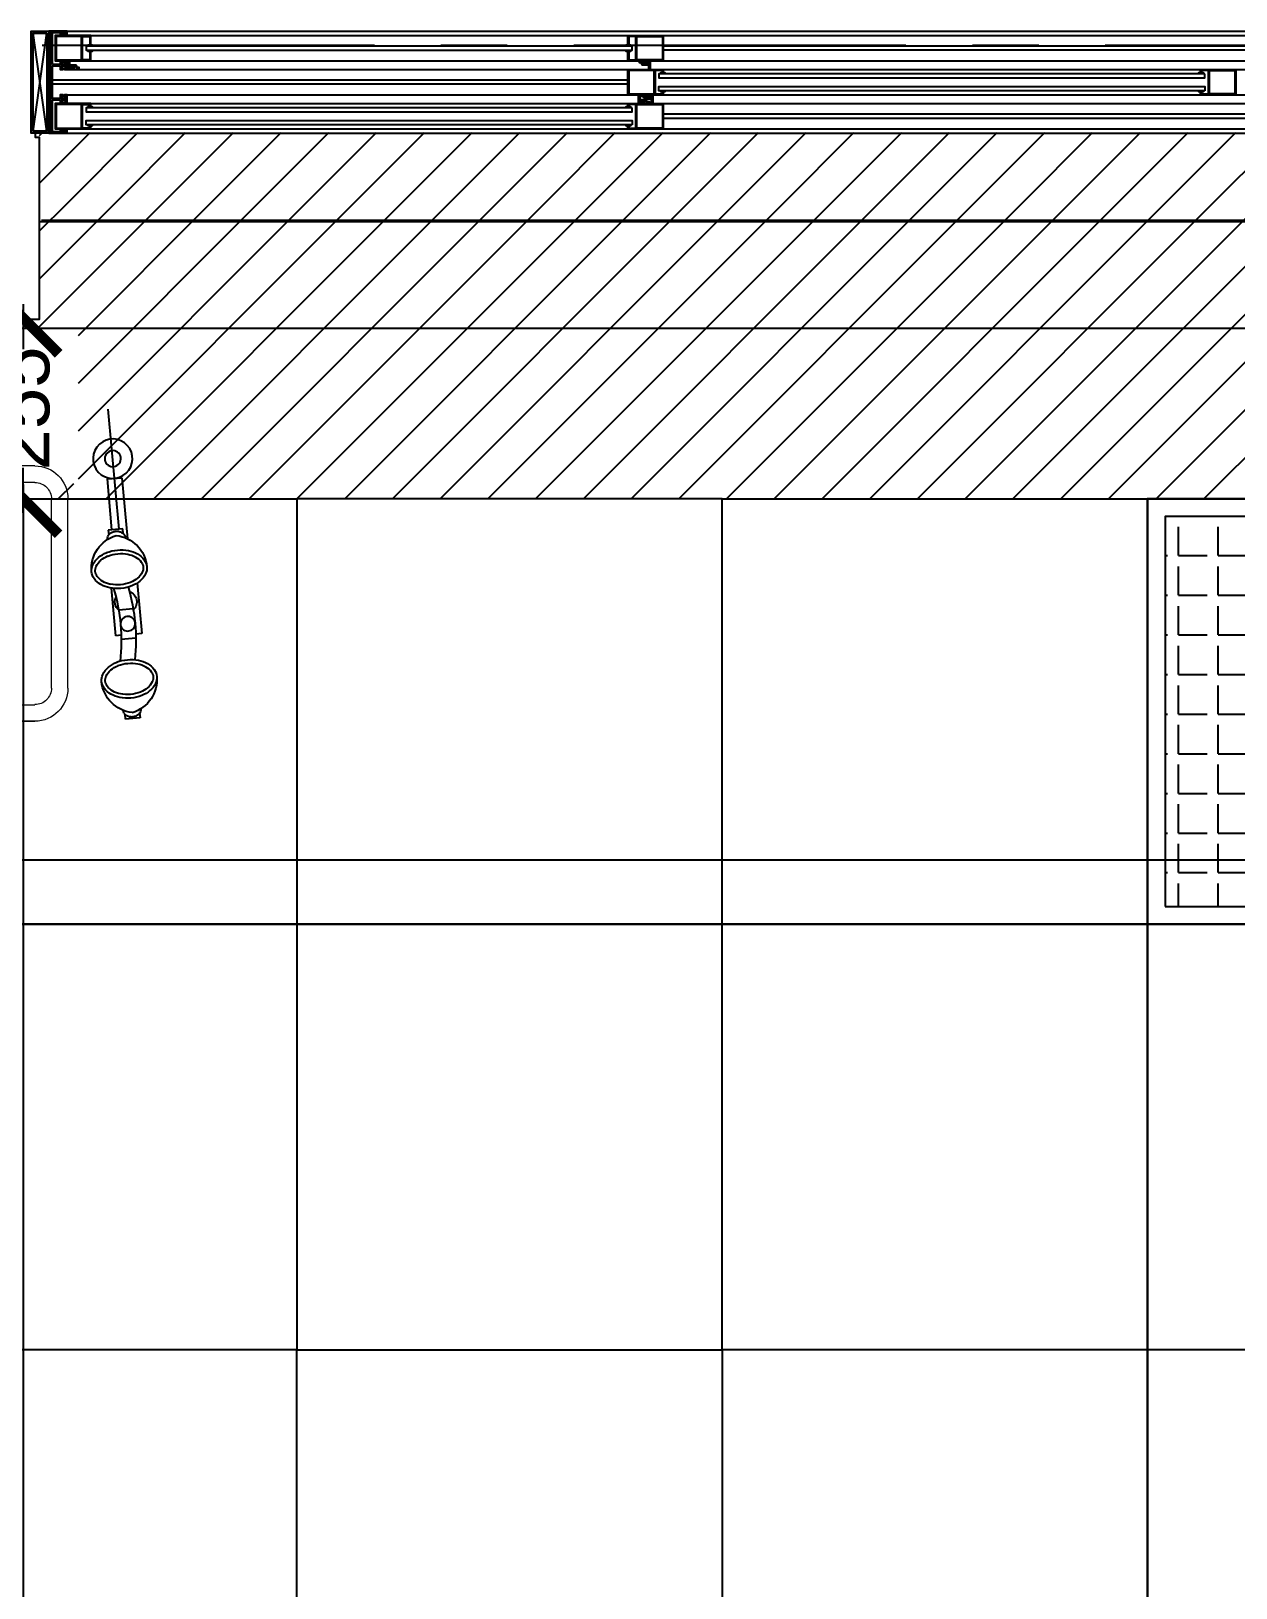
# Model space of a CAD drawing. Header units: millimetres. Extents: x -661525 to 498941, y 282148 to 1359693.
# Drawn here: x -344026 to -342326, y 451852 to 454047 of the extents above; entities that cross this region are included whole.
import ezdxf

# ---------------------------------------------------------------- set-up
doc = ezdxf.new("R2010")
doc.units = ezdxf.units.MM
doc.header["$LTSCALE"] = 2.5
doc.header["$PDMODE"] = 35
doc.header["$PDSIZE"] = 15
doc.linetypes.add('CENTER', pattern=[2, 1.25, -0.25, 0.25, -0.25])
doc.layers.get('0').update_dxf_attribs({"linetype": 'CONTINUOUS'})
doc.layers.get('DEFPOINTS').update_dxf_attribs({"linetype": 'CONTINUOUS'})
for name, color, linetype in [('A-ALU-SECTION', 11, 'CONTINUOUS'), ('A-ANNO-GRID', 5, 'CENTER'), ('A-ELEV', 8, 'CONTINUOUS'), ('A-ELEV-MEDM', 34, 'CONTINUOUS'), ('A-ELEV-THIN', 8, 'CONTINUOUS'), ('A-GLAZ', 5, 'CONTINUOUS'), ('A-WALL-JAMB', 11, 'CONTINUOUS'), ('A-WALL-PLAS', 8, 'CONTINUOUS'), ('CEILING', 11, 'CONTINUOUS'), ('I-FURN', 14, 'CONTINUOUS'), ('I-SECT', 3, 'CONTINUOUS')]:
    doc.layers.add(name, color=color, linetype=linetype)
for name, color, linetype, lineweight in [('DIM', 47, 'CONTINUOUS', 18), ('lab furniture', 34, 'CONTINUOUS', 18), ('Wall - Stone Hatch', 252, 'CONTINUOUS', 13)]:
    doc.layers.add(name, color=color, linetype=linetype, lineweight=lineweight)
doc.styles.add('ARIAL', font='arial.ttf')
doc.styles.add('COMPLEX', font='complex.shx', dxfattribs={"width": 0.8})
doc.dimstyles.new('TICK100', dxfattribs={"dimtxt": 250, "dimasz": 200, "dimexe": 150, "dimexo": 10, "dimgap": 50, "dimtad": 0, "dimdec": 0, "dimrnd": 5, "dimzin": 1, "dimdsep": 46, "dimtxsty": 'COMPLEX', "dimblk1": 'ARCHTICK', "dimblk2": 'ARCHTICK', "dimsah": 1, "dimcen": 0.09375, "dimdle": 150, "dimclrd": 11, "dimclre": 11, "dimclrt": 7, "dimadec": 0, "dimazin": 0, "dimtfac": 1, "dimtdec": 0, "dimtofl": 0, "dimtmove": 0, "dimatfit": 3, "dimldrblk": 'OPEN90', "dimfxl": 1, "dimtolj": 1, "dimtzin": 1, "dimarcsym": 0})

# ---------------------------------------------------------------- blocks, each defined once
blk = doc.blocks.new('LIGHTS')
at = {"layer": 'CEILING', "transparency": 33554687}
h = blk.add_hatch(dxfattribs=at)
h.set_pattern_fill('ANGLE', color=40, scale=8)
h.set_pattern_definition([(0, (-357159.19, 594292.36), (0, 55.88), [40.64, -15.24]), (90, (-357159.19, 594292.36), (-55.88, 3e-15), [40.64, -15.24])])
h.paths.add_polyline_path([(-357709.2, 594292.4), (-357159.2, 594292.4), (-357159.2, 594842.4), (-357709.2, 594842.4)])
at = {"layer": 'CEILING', "color": 40}
for points in [[(-357734.2, 594267.4), (-357134.2, 594267.4), (-357134.2, 594867.4), (-357734.2, 594867.4)], [(-357709.2, 594292.4), (-357159.2, 594292.4), (-357159.2, 594842.4), (-357709.2, 594842.4)]]:
    blk.add_lwpolyline(points, close=True, dxfattribs=at)
blk = doc.blocks.new('_ARCHTICK')
at = {"color": 0, "linetype": 'ByBlock', "const_width": 0.15}
blk.add_lwpolyline([(-0.5, -0.5), (0.5, 0.5)], dxfattribs=at)
blk = doc.blocks.new('*D174')
at = {"layer": 'CEILING', "color": 8, "lineweight": -2, "transparency": 16777216}
for p, q in [((-344036.8, 453407.3), (-344036.8, 448424.6)), ((-344036.8, 453387.3), (-344016.8, 453387.3)), ((-344036.8, 443167.3), (-344036.8, 448150)), ((-344096.5, 443187.3), (-344016.8, 443187.3))]:
    blk.add_line(p, q, dxfattribs=at)
at = {"layer": 'DEFPOINTS', "color": 0, "transparency": 16777216}
for p in [(-344036.8, 453387.3), (-344036.8, 453387.3), (-344096.5, 443187.3)]:
    blk.add_point(p, dxfattribs=at)
at = {"layer": 'CEILING', "color": 8, "lineweight": -2, "transparency": 16777216, "xscale": 100, "yscale": 100, "zscale": 100}
for p, rotation in [((-344036.8, 453387.3), 90), ((-344036.8, 443187.3), 270)]:
    blk.add_blockref('_ARCHTICK', p, dxfattribs=dict(at, rotation=rotation))
at = {"layer": 'CEILING', "color": 1, "transparency": 16777216, "insert": (-344036.8, 448287.3), "char_height": 75, "attachment_point": 5, "rotation": 90, "style": 'ARIAL'}
blk.add_mtext('\\A1;10200', dxfattribs=at)
blk = doc.blocks.new('*D301')
at = {"layer": 'CEILING', "color": 8, "lineweight": -2, "transparency": 16777216}
for p, q in [((-344036.8, 453641.8), (-344056.8, 453641.8)), ((-344036.8, 453661.8), (-344036.8, 453598.2)), ((-344036.8, 453367.3), (-344036.8, 453430.9)), ((-344036.8, 453387.3), (-344056.8, 453387.3))]:
    blk.add_line(p, q, dxfattribs=at)
at = {"layer": 'DEFPOINTS', "color": 0, "transparency": 16777216}
for p in [(-344036.8, 453641.8), (-344036.8, 453641.8), (-344036.8, 453387.3)]:
    blk.add_point(p, dxfattribs=at)
at = {"layer": 'CEILING', "color": 8, "lineweight": -2, "transparency": 16777216, "xscale": 100, "yscale": 100, "zscale": 100}
for p, rotation in [((-344036.8, 453641.8), 90), ((-344036.8, 453387.3), 270)]:
    blk.add_blockref('_ARCHTICK', p, dxfattribs=dict(at, rotation=rotation))
at = {"layer": 'CEILING', "color": 1, "transparency": 16777216, "insert": (-344036.8, 453514.6), "char_height": 75, "attachment_point": 5, "rotation": 90, "style": 'ARIAL'}
blk.add_mtext('\\A1;255', dxfattribs=at)

msp = doc.modelspace()

# ---------------------------------------------------------------- hatches: boundary and pattern name
at = {"layer": 'Wall - Stone Hatch'}
h = msp.add_hatch(dxfattribs=at)
h.set_pattern_fill('ANSI36', color=254, scale=0.8, angle=90, style=0)
h.set_pattern_definition([(135, (-1055891.537, -2766690.912), (-4.9391408666, 1.3470384182), [6.35, -1.27, 0, -1.27])])
h.paths.add_polyline_path([(-344000.6, 454046.8), (-344000.6, 453902.8), (-344025.6, 453902.8), (-344025.6, 454046.8)])
h.paths.add_polyline_path([(-344003.6, 454043.8), (-344003.6, 453905.8), (-344022.6, 453905.8), (-344022.6, 454043.8)], flags=16)

# ---------------------------------------------------------------- linework, layer by layer
at = {"color": 254, "linetype": 'ByBlock'}
for p, q in [((-343901.3, 453344.4), (-343916.7, 453513.6)), ((-343918.1, 453415.3), (-343897.6, 453417.1)), ((-343911.6, 453343.5), (-343918.1, 453415.3)), ((-343897.6, 453417.1), (-343889.8, 453331)), ((-343896.2, 453344.9), (-343916.7, 453343)), ((-343916.7, 453343), (-343916.1, 453336.3)), ((-343895.6, 453338.1), (-343896.2, 453344.9)), ((-343875.8, 453268.6), (-343869.3, 453197.4)), ((-343906.2, 453194.1), (-343912.4, 453261.3)), ((-343902.1, 453230.6), (-343881.6, 453232.5)), ((-343898.5, 453194.8), (-343906.2, 453194.1)), ((-343898.4, 453189.6), (-343877.9, 453191.5)), ((-343869.3, 453197.4), (-343878, 453196.6)), ((-343892.4, 453076.4), (-343893, 453083.2)), ((-343871.9, 453078.3), (-343892.4, 453076.4)), ((-343872.5, 453085.1), (-343871.9, 453078.3))]:
    msp.add_line(p, q, dxfattribs=at)
at = {"color": 254, "linetype": 'ByBlock', "extrusion": (0, 0, -1)}
for centre, major_axis, start_param, end_param in [((-343910.4, 453443.9), (-18.8, 20.5), 1.570795, 7.85398), ((-343910.4, 453443.9), (-7.65, 8.35), 1.570797298100033, 7.85398260527962), ((-343891.7, 453288.8), (-33, 36), 5.364691, 6.734164), ((-343907.2, 453330.1), (-7.34, 8.01), 5.824846, 6.239637), ((-343905.8, 453328.8), (-8.6, 9.38), 6.239653, 6.601973), ((-343904.9, 453326.6), (-10.2, 11.1), 0.318779, 0.651076), ((-343904.9, 453326.6), (-10.2, 11.1), 0.651088, 0.983385), ((-343911, 453287), (-33, 36), 0.851183, 2.220656), ((-343904.3, 453328.9), (-8.6, 9.38), 0.983373, 1.345693), ((-343903.2, 453330.4), (-7.34, 8.01), 1.345701, 1.760492), ((-343901.5, 453331.5), (-5.95, 6.49), 1.760489, 2.221877), ((-343898.7, 453259), (-38, 41.5), 0.371434, 0.65108), ((-343909.1, 453330.8), (-5.95, 6.49), 5.363466, 5.824853), ((-343898.7, 453259), (-38, 41.5), 0.651082, 0.930727), ((-343895.9, 453273.6), (-27.9, 30.5), 0.930728, 1.257292), ((-343921.2, 453286.1), (-12.9, 14.1), 5.363474, 5.902023), ((-343911.2, 453281.3), (-20.5, 22.3), 5.90202, 6.328058), ((-343921.2, 453286.1), (-9.5, 10.3), 5.363468, 5.902018), ((-343911.2, 453281.3), (-17, 18.5), 5.902018, 6.328055), ((-343904.1, 453272.9), (-27.9, 30.5), 0.044872, 0.371435), ((-343904.1, 453272.9), (-24.5, 26.7), 0.044871, 0.371435), ((-343898.7, 453259), (-34.5, 37.7), 0.371421, 0.651067), ((-343898.7, 453259), (-34.5, 37.7), 0.651074, 0.930719), ((-343895.9, 453273.6), (-24.5, 26.7), 0.930735, 1.257299), ((-343890.5, 453283.2), (-17, 18.5), 1.257289, 1.683326), ((-343890.5, 453283.2), (-20.5, 22.3), 1.25729, 1.683328), ((-343881.4, 453289.8), (-9.5, 10.3), 1.683327, 2.221877), ((-343881.4, 453289.8), (-9.5, 10.3), 2.221869, 2.760419), ((-343881.4, 453289.8), (-12.9, 14.1), 1.683329, 2.221879), ((-343881.4, 453289.8), (-12.9, 14.1), 2.221877, 2.760426), ((-343921.2, 453286.1), (-12.9, 14.1), 4.824921, 5.36347), ((-343912.2, 453292.7), (-20.5, 22.3), 4.398881, 4.824919), ((-343921.2, 453286.1), (-9.5, 10.3), 4.824918, 5.363468), ((-343912.2, 453292.7), (-17, 18.5), 4.398882, 4.82492), ((-343906.8, 453302.3), (-24.5, 26.7), 4.072311, 4.398875), ((-343904, 453317), (-34.5, 37.7), 3.513023, 3.792668), ((-343898.6, 453303.1), (-24.5, 26.7), 3.186464, 3.513028), ((-343898.6, 453303.1), (-27.9, 30.5), 3.186463, 3.513026), ((-343891.5, 453294.6), (-17, 18.5), 2.760427, 3.186465), ((-343891.5, 453294.6), (-20.5, 22.3), 2.760426, 3.186463), ((-343906.8, 453302.3), (-27.9, 30.5), 4.072319, 4.398882), ((-343904, 453317), (-38, 41.5), 3.792666, 4.072311), ((-343904, 453317), (-34.5, 37.7), 3.792678, 4.072324), ((-344158, 453186.6), (-175.4, 191.4), 2.022399, 2.421354), ((-343892, 453241.9), (-10.4, 11.4), 4.592533, 5.906518), ((-343904, 453317), (-38, 41.5), 3.513034, 3.792679), ((-344137.5, 453188.5), (-175.4, 191.4), 2.022399, 2.421354), ((-343892, 453241.9), (-10.4, 11.4), 1.07652, 3.120709), ((-343889.2, 453211.1), (-6.96, 7.59), 1.570797, 7.853982), ((-343884.6, 453104.4), (-38, 41.5), 0.371424, 0.65107), ((-343884.6, 453104.4), (-38, 41.5), 0.651072, 0.930718), ((-343881.8, 453119), (-27.9, 30.5), 0.930728, 1.257292), ((-343907.1, 453131.5), (-12.9, 14.1), 5.363471, 5.902021), ((-343897.1, 453126.7), (-20.5, 22.3), 5.902018, 6.328056), ((-343907.1, 453131.5), (-9.5, 10.3), 5.363476, 5.902026), ((-343897.1, 453126.7), (-17, 18.5), 5.90202, 6.328058), ((-343890, 453118.2), (-27.9, 30.5), 0.04487, 0.371433), ((-343890, 453118.2), (-24.5, 26.7), 0.044872, 0.371435), ((-343884.6, 453104.4), (-34.5, 37.7), 0.371438, 0.651084), ((-343884.6, 453104.4), (-34.5, 37.7), 0.651077, 0.930722), ((-343896.9, 453132.5), (-33, 36), 2.223098, 3.592571), ((-343881.8, 453119), (-24.5, 26.7), 0.930721, 1.257285), ((-343876.4, 453128.6), (-17, 18.5), 1.257288, 1.683326), ((-343876.4, 453128.6), (-20.5, 22.3), 1.257291, 1.683328), ((-343867.3, 453135.2), (-9.5, 10.3), 1.68333, 2.221879), ((-343867.3, 453135.2), (-12.9, 14.1), 1.683327, 2.221876), ((-343867.3, 453135.2), (-12.9, 14.1), 2.221874, 2.760423), ((-343877.6, 453134.3), (-33, 36), 3.992775, 5.362248), ((-343907.1, 453131.5), (-12.9, 14.1), 4.824916, 5.363465), ((-343898.1, 453138.1), (-20.5, 22.3), 4.398884, 4.824922), ((-343907.1, 453131.5), (-9.5, 10.3), 4.824925, 5.363474), ((-343898.1, 453138.1), (-17, 18.5), 4.398882, 4.82492), ((-343892.7, 453147.7), (-24.5, 26.7), 4.072321, 4.398885), ((-343884.5, 453148.5), (-24.5, 26.7), 3.186465, 3.513029), ((-343884.5, 453148.5), (-27.9, 30.5), 3.186465, 3.513028), ((-343877.4, 453140), (-17, 18.5), 2.760424, 3.186461), ((-343877.4, 453140), (-20.5, 22.3), 2.760425, 3.186463), ((-343867.3, 453135.2), (-9.5, 10.3), 2.221878, 2.760427), ((-343892.7, 453147.7), (-27.9, 30.5), 4.072318, 4.398882), ((-343889.9, 453162.4), (-38, 41.5), 3.792684, 4.072329), ((-343889.9, 453162.4), (-34.5, 37.7), 3.792678, 4.072324), ((-343889.9, 453162.4), (-34.5, 37.7), 3.513024, 3.79267), ((-343889.9, 453162.4), (-38, 41.5), 3.513035, 3.79268), ((-343887.1, 453089.8), (-5.95, 6.49), 4.90208, 5.363468), ((-343885.3, 453090.9), (-7.34, 8.01), 4.487289, 4.90208), ((-343884.3, 453092.4), (-8.6, 9.38), 4.124965, 4.487286), ((-343883.7, 453094.7), (-10.2, 11.1), 3.792683, 4.12498), ((-343883.7, 453094.7), (-10.2, 11.1), 3.460372, 3.792669), ((-343882.7, 453092.6), (-8.6, 9.38), 3.098054, 3.460374), ((-343881.4, 453091.2), (-7.34, 8.01), 2.683259, 3.09805), ((-343879.5, 453090.5), (-5.95, 6.49), 2.221883, 2.68327)]:
    msp.add_ellipse(centre, major_axis=major_axis, ratio=0.999997, start_param=start_param, end_param=end_param, dxfattribs=at)
at = {"layer": 'A-ALU-SECTION', "color": 254}
for points in [[(-343941.6, 454018.5), (-343943, 454018.5), (-343943, 454006.2), (-343953, 454006.2), (-343953, 454039.4), (-343943, 454039.4), (-343943, 454027.1), (-343941.6, 454027.1), (-343941.6, 454040.8), (-343991.6, 454040.8), (-343991.6, 454004.8), (-343972.8, 454004.8), (-343972.8, 453993.8), (-343969.6, 453993.8), (-343969.6, 453995.6), (-343971, 453995.6), (-343971, 453996.8), (-343966.6, 453996.8), (-343966.6, 453995.6), (-343967.6, 453995.6), (-343967.6, 453993.8), (-343964.8, 453993.8), (-343964.8, 453996.8), (-343963.2, 453996.8), (-343961.2, 453993.8), (-343957.9, 453993.8), (-343957.9, 453995.6), (-343960.2, 453995.6), (-343962.2, 453998.6), (-343971, 453998.6), (-343971, 454004.8), (-343941.6, 454004.8), (-343941.6, 454018.5)], [(-343954.4, 454039.4), (-343990.2, 454039.4), (-343990.2, 454006.2), (-343954.4, 454006.2), (-343954.4, 454039.4)], [(-343183.6, 454018.5), (-343182.2, 454018.5), (-343182.2, 454006.2), (-343172.2, 454006.2), (-343172.2, 454039.4), (-343182.2, 454039.4), (-343182.2, 454027.1), (-343183.6, 454027.1), (-343183.6, 454040.8), (-343133.6, 454040.8), (-343133.6, 454004.8), (-343183.6, 454004.8), (-343183.6, 454018.5)], [(-343170.8, 454039.4), (-343135, 454039.4), (-343135, 454006.2), (-343170.8, 454006.2), (-343170.8, 454039.4)], [(-343133.6, 453988.1), (-343135, 453988.1), (-343135, 453991.4), (-343145, 453991.4), (-343145, 453958.2), (-343135, 453958.2), (-343135, 453961.5), (-343133.6, 453961.5), (-343133.6, 453956.8), (-343166.9, 453956.8), (-343166.9, 453950.6), (-343158.1, 453950.6), (-343156.1, 453947.6), (-343153.8, 453947.6), (-343153.8, 453945.8), (-343157.1, 453945.8), (-343159.1, 453948.8), (-343160.7, 453948.8), (-343160.7, 453945.8), (-343163.5, 453945.8), (-343163.5, 453947.6), (-343162.5, 453947.6), (-343162.5, 453948.8), (-343166.9, 453948.8), (-343166.9, 453947.6), (-343165.5, 453947.6), (-343165.5, 453945.8), (-343168.7, 453945.8), (-343168.7, 453956.8), (-343183.6, 453956.8), (-343183.6, 453992.8), (-343154.2, 453992.8), (-343154.2, 453999), (-343163.1, 453999), (-343165.1, 454002), (-343167.3, 454002), (-343167.3, 454003.8), (-343164.1, 454003.8), (-343162.1, 454000.8), (-343160.4, 454000.8), (-343160.4, 454003.8), (-343157.6, 454003.8), (-343157.6, 454002), (-343158.6, 454002), (-343158.6, 454000.8), (-343154.2, 454000.8), (-343154.2, 454002), (-343155.6, 454002), (-343155.6, 454003.8), (-343152.4, 454003.8), (-343152.4, 453992.8), (-343133.6, 453992.8), (-343133.6, 453988.1)], [(-343146.4, 453991.4), (-343182.2, 453991.4), (-343182.2, 453958.2), (-343146.4, 453958.2), (-343146.4, 453991.4)], [(-342375.6, 453961.5), (-342374.2, 453961.5), (-342374.2, 453958.2), (-342364.2, 453958.2), (-342364.2, 453991.4), (-342374.2, 453991.4), (-342374.2, 453988.1), (-342375.6, 453988.1), (-342375.6, 453992.8), (-342325.6, 453992.8), (-342325.6, 453956.8), (-342375.6, 453956.8), (-342375.6, 453961.5)], [(-342362.8, 453991.4), (-342327, 453991.4), (-342327, 453958.2), (-342362.8, 453958.2), (-342362.8, 453991.4)], [(-343183.6, 453913.5), (-343182.2, 453913.5), (-343182.2, 453910.2), (-343172.2, 453910.2), (-343172.2, 453943.4), (-343182.2, 453943.4), (-343182.2, 453940.1), (-343183.6, 453940.1), (-343183.6, 453944.8), (-343150.4, 453944.8), (-343150.4, 453951), (-343159.2, 453951), (-343161.2, 453954), (-343163.5, 453954), (-343163.5, 453955.8), (-343160.2, 453955.8), (-343158.2, 453952.8), (-343156.6, 453952.8), (-343156.6, 453955.8), (-343153.8, 453955.8), (-343153.8, 453954), (-343154.8, 453954), (-343154.8, 453952.8), (-343150.4, 453952.8), (-343150.4, 453954), (-343151.8, 453954), (-343151.8, 453955.8), (-343148.6, 453955.8), (-343148.6, 453944.8), (-343133.6, 453944.8), (-343133.6, 453908.8), (-343183.6, 453908.8), (-343183.6, 453913.5)], [(-343941.6, 453913.5), (-343943, 453913.5), (-343943, 453910.2), (-343953, 453910.2), (-343953, 453943.4), (-343943, 453943.4), (-343943, 453940.1), (-343941.6, 453940.1), (-343941.6, 453944.8), (-343991.6, 453944.8), (-343991.6, 453908.8), (-343941.6, 453908.8), (-343941.6, 453913.5)], [(-343954.4, 453943.4), (-343990.2, 453943.4), (-343990.2, 453910.2), (-343954.4, 453910.2), (-343954.4, 453943.4)], [(-343170.8, 453943.4), (-343135, 453943.4), (-343135, 453910.2), (-343170.8, 453910.2), (-343170.8, 453943.4)]]:
    msp.add_lwpolyline(points, dxfattribs=at)
msp.add_lwpolyline([(-343177.4, 454025.8), (-343947.9, 454025.8), (-343947.9, 454019.8), (-343177.4, 454019.8)], close=True, dxfattribs=at)
at = {"layer": 'A-ANNO-GRID', "color": 252, "ltscale": 150}
msp.add_line((-399510, 454026.8), (-318617.7, 454026.8), dxfattribs=at)
at = {"layer": 'A-ELEV', "color": 254}
msp.add_lwpolyline([(-340645.6, 453777.8), (-344013.6, 453777.8)], dxfattribs=at)
at = {"layer": 'A-ELEV'}
msp.add_lwpolyline([(-340643, 453779.8), (-344011, 453779.8)], dxfattribs=at)
at = {"layer": 'A-ELEV-MEDM', "color": 254}
for centre, start, end in [((-343945, 454025.8), 359.7081, 180.2928), ((-343945, 454019.8), 179.7072, 0.2919), ((-343942.3, 454025.8), 359.1234, 180.8775), ((-343942.3, 454019.8), 179.1225, 0.8766), ((-343939.7, 454025.8), 359.1234, 180.8775), ((-343939.7, 454019.8), 179.1225, 0.8766), ((-343185.6, 454025.8), 359.1225, 180.8766), ((-343185.6, 454019.8), 179.1234, 0.8775), ((-343182.9, 454025.8), 359.1225, 180.8766), ((-343182.9, 454019.8), 179.1234, 0.8775), ((-343180.3, 454025.8), 359.7072, 180.2919), ((-343180.3, 454019.8), 179.7081, 0.2928), ((-343137, 453986.8), 359.7072, 180.2919), ((-343134.3, 453986.8), 359.1225, 180.8766), ((-343131.7, 453986.8), 359.1225, 180.8766), ((-342377.6, 453986.8), 359.1234, 180.8775), ((-342374.9, 453986.8), 359.1234, 180.8775), ((-342372.3, 453986.8), 359.7081, 180.2928), ((-343137, 453962.8), 179.7072, 0.2919), ((-343134.3, 453962.8), 179.1225, 0.8766), ((-343131.7, 453962.8), 179.1225, 0.8766), ((-342377.6, 453962.8), 179.1234, 0.8775), ((-342374.9, 453962.8), 179.1234, 0.8775), ((-342372.3, 453962.8), 179.7081, 0.2928), ((-343945, 453938.8), 359.7072, 180.2919), ((-343942.3, 453938.8), 359.1225, 180.8766), ((-343939.7, 453938.8), 359.1225, 180.8766), ((-343185.6, 453938.8), 359.1234, 180.8775), ((-343182.9, 453938.8), 359.1234, 180.8775), ((-343180.3, 453938.8), 359.7081, 180.2928), ((-343945, 453914.8), 179.7072, 0.2919), ((-343942.3, 453914.8), 179.1225, 0.8766), ((-343939.7, 453914.8), 179.1225, 0.8766), ((-343185.6, 453914.8), 179.1234, 0.8775), ((-343182.9, 453914.8), 179.1234, 0.8775), ((-343180.3, 453914.8), 179.7081, 0.2928)]:
    msp.add_arc(centre, 1.34, start, end, dxfattribs=at)
at = {"layer": 'A-ELEV-THIN', "color": 254}
for p, q in [((-344003.6, 453905.8), (-344022.6, 454043.8)), ((-344022.6, 453905.8), (-344003.6, 454043.8)), ((-343974.6, 454046.8), (-340676.6, 454046.8)), ((-343974.6, 454040.8), (-340709.6, 454040.8)), ((-341517.6, 454025.8), (-343133.6, 454025.8)), ((-341517.6, 454019.8), (-343133.6, 454019.8)), ((-343974.6, 454004.8), (-340676.6, 454004.8)), ((-343183.6, 453977.8), (-343995.6, 453977.8)), ((-343183.6, 453971.8), (-343995.6, 453971.8)), ((-343974.6, 453992.8), (-340676.6, 453992.8)), ((-343974.6, 453956.8), (-340676.6, 453956.8)), ((-343974.6, 453944.8), (-340676.6, 453944.8)), ((-341517.6, 453929.8), (-343133.6, 453929.8)), ((-343974.6, 453908.8), (-340676.6, 453908.8)), ((-341517.6, 453923.8), (-343133.6, 453923.8)), ((-343974.6, 453902.8), (-340676.6, 453902.8))]:
    msp.add_line(p, q, dxfattribs=at)
at = {"layer": 'A-GLAZ', "color": 254}
for points in [[(-342369.4, 453986.8), (-343139.9, 453986.8), (-343139.9, 453980.8), (-342369.4, 453980.8)], [(-342369.4, 453962.8), (-343139.9, 453962.8), (-343139.9, 453968.8), (-342369.4, 453968.8)], [(-343177.4, 453938.8), (-343947.9, 453938.8), (-343947.9, 453932.8), (-343177.4, 453932.8)], [(-343177.4, 453914.8), (-343947.9, 453914.8), (-343947.9, 453920.8), (-343177.4, 453920.8)]]:
    msp.add_lwpolyline(points, close=True, dxfattribs=at)
at = {"layer": 'A-WALL-JAMB', "color": 254}
msp.add_lwpolyline([(-344000.6, 454046.8), (-344000.6, 453902.8), (-344025.6, 453902.8), (-344025.6, 454046.8), (-344000.6, 454046.8)], dxfattribs=at)
msp.add_lwpolyline([(-344003.6, 454043.8), (-344003.6, 453905.8), (-344022.6, 453905.8), (-344022.6, 454043.8)], close=True, dxfattribs=at)
at = {"layer": 'A-WALL-PLAS', "color": 254}
msp.add_lwpolyline([(-344631.6, 453902.8), (-344631.6, 453896.8), (-344637.6, 453896.8), (-344637.6, 453640.8), (-344013.6, 453640.8), (-344013.6, 453896.8), (-344019.6, 453896.8), (-344019.6, 453902.8)], dxfattribs=at)
at = {"layer": 'CEILING', "color": 254, "transparency": 33554607}
for p, q in [((-344013.6, 453899.8), (-344009.6, 453903.8)), ((-344013.6, 453832.4), (-343942.3, 453903.8)), ((-343975.9, 453802.8), (-343874.9, 453903.8)), ((-343908.6, 453802.8), (-343807.6, 453903.8)), ((-343841.2, 453802.8), (-343740.2, 453903.8)), ((-343773.9, 453802.8), (-343672.8, 453903.8)), ((-343706.5, 453802.8), (-343605.5, 453903.8)), ((-343639.2, 453802.8), (-343538.1, 453903.8)), ((-343571.8, 453802.8), (-343470.8, 453903.8)), ((-343504.5, 453802.8), (-343403.4, 453903.8)), ((-343437.1, 453802.8), (-343336.1, 453903.8)), ((-343369.8, 453802.8), (-343268.7, 453903.8)), ((-343302.4, 453802.8), (-343201.4, 453903.8)), ((-343235, 453802.8), (-343134, 453903.8)), ((-343167.7, 453802.8), (-343066.7, 453903.8)), ((-343100.3, 453802.8), (-342999.3, 453903.8)), ((-343033, 453802.8), (-342932, 453903.8)), ((-342965.6, 453802.8), (-342864.6, 453903.8)), ((-342898.3, 453802.8), (-342797.3, 453903.8)), ((-342830.9, 453802.8), (-342729.9, 453903.8)), ((-342763.6, 453802.8), (-342662.6, 453903.8)), ((-342696.2, 453802.8), (-342595.2, 453903.8)), ((-342628.9, 453802.8), (-342527.9, 453903.8)), ((-342561.5, 453802.8), (-342460.5, 453903.8)), ((-342494.2, 453802.8), (-342393.2, 453903.8)), ((-342426.8, 453802.8), (-342325.8, 453903.8)), ((-342359.5, 453802.8), (-342258.5, 453903.8)), ((-344022.7, 453621.3), (-343841.2, 453802.8)), ((-344013.6, 453765.1), (-343975.9, 453802.8)), ((-344013.6, 453697.7), (-343908.6, 453802.8)), ((-343959, 453617.7), (-343773.9, 453802.8)), ((-343959, 453550.3), (-343706.5, 453802.8)), ((-343959, 453483), (-343639.2, 453802.8)), ((-343959, 453415.6), (-343571.8, 453802.8)), ((-343919.9, 453387.3), (-343504.5, 453802.8)), ((-343852.6, 453387.3), (-343437.1, 453802.8)), ((-343785.2, 453387.3), (-343369.8, 453802.8)), ((-343717.9, 453387.3), (-343302.4, 453802.8)), ((-343650.5, 453387.3), (-343235, 453802.8)), ((-343583.2, 453387.3), (-343167.7, 453802.8)), ((-343515.8, 453387.3), (-343100.3, 453802.8)), ((-343448.5, 453387.3), (-343033, 453802.8)), ((-343381.1, 453387.3), (-342965.6, 453802.8)), ((-343313.8, 453387.3), (-342898.3, 453802.8)), ((-343246.4, 453387.3), (-342830.9, 453802.8)), ((-343179.1, 453387.3), (-342763.6, 453802.8)), ((-343111.7, 453387.3), (-342696.2, 453802.8)), ((-343044.4, 453387.3), (-342628.9, 453802.8)), ((-342977, 453387.3), (-342561.5, 453802.8)), ((-342909.7, 453387.3), (-342494.2, 453802.8)), ((-342842.3, 453387.3), (-342426.8, 453802.8)), ((-342775, 453387.3), (-342359.5, 453802.8)), ((-342707.6, 453387.3), (-342292.1, 453802.8)), ((-342640.3, 453387.3), (-342224.8, 453802.8)), ((-342572.9, 453387.3), (-342157.4, 453802.8)), ((-342505.6, 453387.3), (-342090.1, 453802.8)), ((-342438.2, 453387.3), (-342022.7, 453802.8)), ((-342370.8, 453387.3), (-341955.4, 453802.8)), ((-343987.3, 453387.3), (-343965.6, 453409))]:
    msp.add_line(p, q, dxfattribs=at)
at = {"layer": 'CEILING'}
for points in [[(-343650.6, 452787.3), (-344250.6, 452787.3), (-344250.6, 453387.3), (-343650.6, 453387.3)], [(-343650.6, 452787.3), (-343050.6, 452787.3), (-343050.6, 453387.3), (-343650.6, 453387.3)], [(-342450.6, 452787.3), (-343050.6, 452787.3), (-343050.6, 453387.3), (-342450.6, 453387.3)], [(-341850.6, 452787.3), (-342450.6, 452787.3), (-342450.6, 453387.3), (-341850.6, 453387.3)], [(-343650.6, 452187.3), (-344250.6, 452187.3), (-344250.6, 452787.3), (-343650.6, 452787.3)], [(-343650.6, 452187.3), (-343050.6, 452187.3), (-343050.6, 452787.3), (-343650.6, 452787.3)], [(-342450.6, 452187.3), (-343050.6, 452187.3), (-343050.6, 452787.3), (-342450.6, 452787.3)], [(-341850.6, 452187.3), (-342450.6, 452187.3), (-342450.6, 452787.3), (-341850.6, 452787.3)], [(-343650.6, 452187.3), (-344250.6, 452187.3), (-344250.6, 451587.3), (-343650.6, 451587.3)], [(-343650.6, 452187.3), (-343050.6, 452187.3), (-343050.6, 451587.3), (-343650.6, 451587.3)], [(-342450.6, 452187.3), (-343050.6, 452187.3), (-343050.6, 451587.3), (-342450.6, 451587.3)], [(-341850.6, 452187.3), (-342450.6, 452187.3), (-342450.6, 451587.3), (-341850.6, 451587.3)]]:
    msp.add_lwpolyline(points, close=True, dxfattribs=at)
at = {"layer": 'DIM', "color": 254}
msp.add_line((-344013.6, 453777.8), (-343068.6, 453777.8), dxfattribs=at)
at = {"layer": 'I-FURN', "color": 254}
for p, q in [((-344637.6, 453627.8), (-340637.6, 453627.8)), ((-340637.6, 452877.8), (-344637.6, 452877.8))]:
    msp.add_line(p, q, dxfattribs=at)
at = {"layer": 'I-SECT', "color": 254}
msp.add_lwpolyline([(-343995.6, 453999.8), (-343995.6, 454044.8), (-343984.6, 454044.8), (-343984.6, 454040.8), (-343980.6, 454040.8), (-343980.6, 454042.8), (-343982.6, 454042.8), (-343982.6, 454044.8), (-343976.6, 454044.8), (-343976.6, 454042.8), (-343978.6, 454042.8), (-343978.6, 454040.8), (-343974.6, 454040.8), (-343974.6, 454046.8), (-344000.6, 454046.8), (-344000.6, 454044.8), (-343997.6, 454044.8), (-343997.6, 453999.8), (-344000.6, 453999.8), (-344000.6, 453997.8), (-343997.6, 453997.8), (-343997.6, 453951.8), (-344000.6, 453951.8), (-344000.6, 453949.8), (-343997.6, 453949.8), (-343997.6, 453904.8), (-344000.6, 453904.8), (-344000.6, 453902.8), (-343974.6, 453902.8), (-343974.6, 453908.8), (-343978.6, 453908.8), (-343978.6, 453906.8), (-343976.6, 453906.8), (-343976.6, 453904.8), (-343982.6, 453904.8), (-343982.6, 453906.8), (-343980.6, 453906.8), (-343980.6, 453908.8), (-343984.6, 453908.8), (-343984.6, 453904.8), (-343995.6, 453904.8), (-343995.6, 453949.8), (-343984.6, 453949.8), (-343984.6, 453944.8), (-343980.6, 453944.8), (-343980.6, 453946.8), (-343982.6, 453946.8), (-343982.6, 453949.8), (-343976.6, 453949.8), (-343976.6, 453946.8), (-343978.6, 453946.8), (-343978.6, 453944.8), (-343974.6, 453944.8), (-343974.6, 453956.8), (-343978.6, 453956.8), (-343978.6, 453954.8), (-343976.6, 453954.8), (-343976.6, 453951.8), (-343982.6, 453951.8), (-343982.6, 453954.8), (-343980.6, 453954.8), (-343980.6, 453956.8), (-343984.6, 453956.8), (-343984.6, 453951.8), (-343995.6, 453951.8), (-343995.6, 453997.8), (-343984.6, 453997.8), (-343984.6, 453992.8), (-343980.6, 453992.8), (-343980.6, 453994.8), (-343982.6, 453994.8), (-343982.6, 453997.8), (-343976.6, 453997.8), (-343976.6, 453994.8), (-343978.6, 453994.8), (-343978.6, 453992.8), (-343974.6, 453992.8), (-343974.6, 454004.8), (-343978.6, 454004.8), (-343978.6, 454002.8), (-343976.6, 454002.8), (-343976.6, 453999.8), (-343982.6, 453999.8), (-343982.6, 454002.8), (-343980.6, 454002.8), (-343980.6, 454004.8), (-343984.6, 454004.8), (-343984.6, 453999.8), (-343995.6, 453999.8)], dxfattribs=at)
at = {"layer": 'lab furniture', "color": 254}
for p, q in [((-344020.3, 453433.7), (-344305, 453433.7)), ((-344020.3, 453410.4), (-344305, 453410.4)), ((-343997, 453120.4), (-343997, 453387.1)), ((-343973.7, 453120.4), (-343973.7, 453387.1)), ((-344487, 453097), (-344020.3, 453097)), ((-344487, 453073.7), (-344020.3, 453073.7)), ((-344020.3, 453073.7), (-344487, 453073.7))]:
    msp.add_line(p, q, dxfattribs=at)
at = {"layer": 'lab furniture', "color": 254, "extrusion": (0, 0, -1)}
for centre, major_axis, start_param, end_param in [((-344020.3, 453387.1), (33, -33), 3.926991, 5.497787), ((-344020.3, 453387.1), (16.5, 16.5), 5.497787, 7.068584), ((-344020.3, 453120.4), (33, 33), 0.785398, 2.356194), ((-344020.3, 453120.4), (16.5, -16.5), 5.497787, 7.068584)]:
    msp.add_ellipse(centre, major_axis=major_axis, ratio=1, start_param=start_param, end_param=end_param, dxfattribs=at)

# ---------------------------------------------------------------- block references
at = {"layer": 'CEILING'}
msp.add_blockref('LIGHTS', (15283.5, -141480), dxfattribs=at)

# ---------------------------------------------------------------- dimensions: what is measured, and where the dimension line sits
for base, p1, p2, picture, middle in [((-344036.817548, 453641.8137057), (-344036.817548, 453387.3137057), (-344036.817548, 453641.8137057), '*D301', (-344036.817548, 453514.5637057)), ((-344036.8, 453387.3), (-344096.5, 443187.3), (-344036.8, 453387.3), '*D174', (-344036.8, 448287.3))]:
    dim = msp.add_linear_dim(base=base, p1=p1, p2=p2, angle=90, dimstyle='TICK100', override={"dimtxt": 75, "dimasz": 100, "dimexe": 20, "dimexo": 0, "dimgap": 0, "dimrnd": 0, "dimtxsty": 'ARIAL', "dimdle": 20, "dimclrd": 8, "dimclre": 8, "dimclrt": 1}, dxfattribs=at)
    dim.commit()
    dim.dimension.update_dxf_attribs({"geometry": picture, "text_midpoint": middle})

doc.saveas('drawing.dxf')
